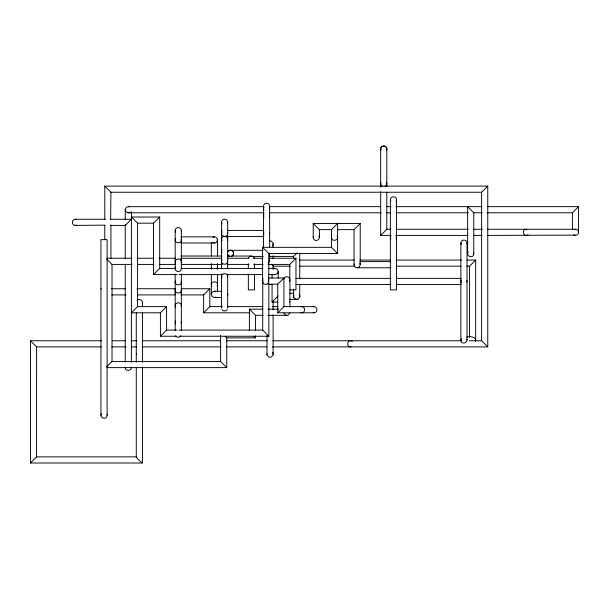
<?xml version="1.0" encoding="UTF-8"?>
<svg xmlns="http://www.w3.org/2000/svg" width="609" height="609" viewBox="0 0 609 609"><rect width="100%" height="100%" fill="white"/><g stroke="black" fill="none" stroke-linecap="round" stroke-linejoin="round"><path stroke-width="0.91" d="M475.462 341.451C476.954 336.472 469.729 336.244 466.707 337.013M131.384 367.197C131.879 371.125 125.439 371.688 125.241 367.737M380.678 187.016L380.678 149.334C380.183 145.399 386.624 144.835 386.814 148.794L386.814 186.598M386.814 148.794L386.54 150.362A3.083 3.083 0 0 0 383.883 145.985A3.083 3.083 0 0 0 380.853 150.118L380.678 149.334M100.949 415.353L100.949 239.642L107.115 239.642L107.115 415.353C107.123 420.446 98.818 418.223 101.368 413.808M142.339 303.343C143.252 300.45 139.225 298.128 137.185 300.366M175.179 230.545C175.027 226.586 181.49 226.586 181.345 230.545L181.345 268.561C181.49 272.52 175.027 272.52 175.179 268.561L175.179 230.545L175.59 232.082M175.179 268.561L175.59 267.016M181.238 231.344L181.345 230.545M181.238 259.906L181.238 258.315M181.238 262.685C182.555 257.105 172.872 258.376 175.59 263.431M181.238 293.538L181.238 291.939M181.238 306.456C182.555 300.876 172.872 302.148 175.59 307.202M181.238 323.303L181.238 321.712M181.117 236.848L214.414 236.848C218.372 236.695 218.372 243.158 214.414 243.006L181.117 243.006M221.828 297.466C218.745 296.979 211.848 299.392 211.331 294.383C211.848 289.374 218.745 291.787 221.828 291.3M221.524 268.478L221.63 221.402M221.63 238.568L221.935 240.905M227.583 222.993L227.583 221.402M221.63 275.854L221.935 278.191M227.69 222.194L227.69 233.491C227.69 238.583 219.385 236.361 221.935 231.953M227.583 240.167L227.583 238.568M227.583 262.007L227.583 260.416M227.583 277.453L227.583 275.854M263.59 205.446L263.484 247.452M269.543 207.045L269.543 205.446M269.543 209.26L269.543 207.669M269.543 216.865L269.543 215.266M262.578 281.449L262.578 247.323L268.744 253.489L268.744 281.449C268.843 285.948 261.413 284.966 262.685 280.65M269.543 234.29L269.543 232.691M269.543 261.368L269.65 253.078M268.516 268.424C271.447 268.706 277.826 266.795 278.222 271.507C277.826 276.227 271.431 274.301 268.493 274.59M277.75 309.707L277.856 308.908M283.885 278.922C284.951 274.545 291.871 277.415 289.526 281.259M313.209 237.457L313.209 223.48L319.375 229.646C318.789 232.813 321.438 239.954 316.292 240.532C314.335 240.57 312.775 238.53 313.315 236.657M331.547 236.657C330.23 242.237 339.913 240.958 337.196 235.911M390.909 267.777L357.133 267.777C355.184 267.815 353.616 265.775 354.156 263.903M313.209 223.48L360.216 223.48L360.216 264.702L359.31 266.879L357.133 267.777M390.369 199.744C390.224 195.786 396.687 195.786 396.535 199.744L396.535 289.876L390.369 289.876L390.369 199.744L390.788 201.282M396.535 199.744L396.124 201.282M460.861 243.021C460.716 239.063 467.179 239.063 467.027 243.021L467.027 339.883C467.263 343.72 460.823 344.344 460.861 340.286L460.861 243.021L461.279 244.567M466.92 243.821L467.027 243.021M466.92 282.241L466.92 280.65M460.861 340.286L461.279 338.718M36.555 457.039L36.593 346.894L30.45 340.758L101.749 340.758M125.241 219.872L125.241 209.45L126.329 207.357L127.776 206.679L263.613 206.649M380.853 182.434C379.049 187.876 388.808 187.45 386.54 182.182M473.772 212.335L473.772 254.029C473.33 259.107 465.246 256.161 468.176 251.989M487.535 206.649L578.55 206.649L578.55 232.608L578.002 234.107L576.784 235.135L487.71 235.409M175.59 238.385C172.872 243.433 182.555 244.711 181.238 239.131M175.59 257.569L175.179 259.114L175.59 260.652M175.59 280.483C172.872 285.53 182.555 286.809 181.238 281.221M175.59 288.643C172.872 293.69 182.555 294.969 181.238 289.389M175.59 291.201L175.179 292.739L175.59 294.284M175.59 320.966L175.179 322.511L175.59 324.049M221.63 231.055L221.935 230.309M211.742 267.663L211.331 269.201L211.331 263.537M221.935 249.629L221.524 251.167L221.935 252.712M221.935 259.67L221.63 262.007M217.078 286.169C219.91 280.406 208.917 280.406 211.742 286.169M221.935 306.418L221.524 307.964L221.524 273.928M263.895 206.923L263.895 207.783M263.895 214.528L263.484 216.066L263.895 217.611M248.449 258.315C249.104 255.354 253.755 255.354 254.402 258.315M263.895 231.953L263.484 233.491L263.895 235.028M289.838 313.041L288.4 314.914L286.862 315.325L267.884 315.325M390.788 235.911L390.369 237.457L390.788 238.994M396.124 238.994L396.535 237.457L396.124 235.911M461.279 279.904L460.861 281.449L461.279 282.987M299.126 294.436L299.529 295.129A6.037 4.263 0 0 1 299.537 297.489L297.87 299.156A2.269 1.606 0 0 1 295.51 299.164L293.842 297.497A2.269 1.606 -90 0 1 293.835 295.137A6.037 4.263 0 0 0 293.842 297.497M272.512 245.869L272.908 245.176A6.037 4.263 0 0 0 272.916 242.816L271.249 241.141A2.269 1.606 0 0 0 269.665 240.936M221.935 220.656C223.016 218.646 226.198 218.646 227.279 220.656M221.935 237.83C223.016 235.82 226.198 235.82 227.279 237.83M263.895 204.708C264.976 202.698 268.158 202.698 269.239 204.708M227.279 262.753C226.198 264.755 223.016 264.755 221.935 262.753M221.935 275.116C223.016 273.106 226.198 273.106 227.279 275.116M180.926 335.749C179.853 337.759 176.671 337.759 175.59 335.749M227.279 309.501C226.198 311.511 223.016 311.511 221.935 309.501M269.239 262.106L268.105 263.233M228.078 251.479L229.342 250.505A6.037 4.263 -90 0 1 231.702 250.505L233.376 252.172A2.269 1.606 -90 0 1 233.376 254.532L232.41 255.795M105.349 219.278L75.6 219.278C71.664 218.783 71.101 225.223 75.059 225.421L105.06 225.14M110.648 219.56L110.929 192.246L104.786 186.11L104.786 219.56M177.28 274.59L153.529 274.59L153.529 223.176L159.695 217.017L131.415 217.017L131.415 312.79L160.418 312.79L166.584 306.624L166.584 330.078L160.418 336.244L176.488 336.244M153.529 274.59L159.695 268.424L159.695 217.017M131.415 312.79L137.581 306.624L137.581 223.176L131.415 217.017M106.765 366.717L112.026 361.457L220.587 361.457L226.746 367.615L226.746 337.85L225.208 336.305M203.634 294.908L209.8 288.742L209.8 306.624L203.634 312.79L203.634 294.908L180.926 294.908M293.629 258.292L293.629 256.412L297.093 252.948M267.945 264.413L289.808 264.413L295.974 258.246L269.353 258.246M277.75 312.79L283.916 306.624L313.97 306.624C317.928 306.472 317.928 312.942 313.97 312.79L277.75 312.79L277.75 284.152L283.916 277.993L268.234 277.993M277.712 302.034L272.063 302.034L278.123 295.974M354.05 264.702L354.05 229.646L360.216 223.48M391.092 235.409L380.678 235.409L386.814 229.273L386.814 192.292M110.929 192.246L481.612 192.246L487.756 186.11L385.124 186.11M468.176 212.244L467.628 212.785L396.284 212.785M469.562 337.432L469.562 266.179L475.675 260.066L475.675 340.69M487.048 212.785L572.407 212.785L578.55 206.649M30.998 462.733L30.45 463.007L30.45 340.758M130.296 212.077C128.339 213.85 124.906 212.061 125.241 209.45M528.041 234.861C523.245 238.012 521.137 228.474 526.808 229.304M212.868 237.259L214.414 236.848M273.601 268.835L275.146 268.424M215.951 297.055L214.414 297.466M142.445 367.098L142.445 462.969C140.557 461.911 136.515 458.082 136.69 457.039M76.627 225.14L75.059 225.421M300.876 306.73C305.802 305.406 305.802 314.008 300.876 312.683M313.171 306.73L313.97 306.624M574.942 229.304C576.86 228.931 578.756 230.666 578.55 232.608M351.096 346.864C345.417 347.693 347.533 338.155 352.322 341.299M104.786 186.11L382.269 186.11M269.315 206.649L380.579 206.649M386.281 206.649L391.039 206.649M395.789 206.649L481.848 206.649M128.042 212.785L264.07 212.785M269.772 212.785L381.067 212.785M386.776 212.785L390.582 212.785M482.305 212.785L473.772 212.785L467.628 206.649L467.628 253.489M110.929 219.278L131.384 219.278L125.241 225.421L110.602 225.421M137.581 223.176L153.529 223.176M386.814 229.273L390.605 229.273M396.284 229.273L468.245 229.273M473.924 229.273L482.45 229.273M487.185 229.273L575.749 229.273M319.375 229.646L331.555 229.646M337.18 229.646L354.05 229.646M227.401 230.408L263.773 230.408M395.835 235.409L467.819 235.409M473.498 235.409L482.024 235.409M225.536 236.574L263.773 236.574M262.578 247.323L331.448 247.323L337.607 253.489L337.607 223.48L331.448 229.646L331.448 247.323M230.118 250.299L263.05 250.299M268.744 253.489L337.607 253.489M181.109 256.031L221.973 256.031M227.675 256.031L229.57 256.031M231.473 256.031L251.426 256.031M252.781 256.412L263.233 256.412M269.878 256.412L293.629 256.412M106.811 258.246L131.529 258.246M137.231 258.246L153.392 258.246M159.094 258.246L175.255 258.246M180.957 258.246L221.828 258.246M227.53 258.246L248.442 258.246M253.199 258.246L262.7 258.246M299.255 260.066L354.271 260.066M359.965 260.066L390.316 260.066M396.002 260.066L461.447 260.066M467.141 260.066L475.675 260.066M359.98 261.619L390.369 261.619L390.788 262.03M106.765 259.152L112.026 264.413L131.993 264.413M137.695 264.413L153.856 264.413M159.566 264.413L175.727 264.413M181.429 264.413L222.308 264.413M227.058 264.413L248.929 264.413M253.679 264.413L263.187 264.413M290.204 266.179L273.121 266.179L271.241 264.298M299.697 266.179L354.735 266.179M396.489 266.179L461.021 266.179M466.715 266.179L469.562 266.179M159.695 268.424L175.78 268.424M181.459 268.424L262.844 268.424M179.183 274.59L222.886 274.59M226.685 274.59L262.791 274.59M296.035 278.366L390.917 278.366M396.611 278.366L461.104 278.366M267.96 283.254L268.858 284.152L277.75 284.152M268.508 284.525L272.307 284.525M296.035 284.525L390.917 284.525M396.611 284.525L461.104 284.525M111.363 288.742L125.561 288.742M136.918 288.742L175.727 288.742M181.406 288.742L209.8 288.742M289.808 289.876L295.974 289.876L295.974 258.246M289.709 293.256L293.5 293.256M111.85 294.908L126.04 294.908M137.398 294.908L175.247 294.908M289.572 299.369L297.093 299.369M137.581 306.624L166.584 306.624M209.8 306.624L222.11 306.624M227.796 306.624L262.837 306.624M272.307 306.624L277.993 306.624M249.386 330.748L249.386 309.166L262.502 309.166M268.127 309.166L278.427 309.166M203.634 312.79L249.766 312.79M249.386 309.166L255.552 315.325L263.141 315.325M166.584 330.078L177.052 330.078M178.955 330.078L262.7 330.078L268.858 336.244L268.858 284.152M179.328 336.244L268.858 336.244M226.746 337.85L255.552 337.85L255.552 335.97M112.208 340.758L125.515 340.758M131.224 340.758L136.926 340.758M142.628 340.758L220.587 340.758M226.289 340.758L267.168 340.758M272.87 340.758L461.713 340.758M469.295 340.758L481.612 340.758L487.756 346.894L487.756 186.11M36.593 346.894L101.231 346.894M111.691 346.894L125.949 346.894M131.651 346.894L136.401 346.894M142.11 346.894L221.006 346.894M226.708 346.894L266.635 346.894M272.337 346.894L487.756 346.894M136.279 354.141L136.69 354.141M106.811 367.615L226.746 367.615M136.386 456.864L36.593 456.864L30.45 463.007L142.339 463.007M214.414 243.006L212.868 242.595M274.347 274.484L275.146 274.59M214.414 291.3L215.213 291.406M313.171 312.683L313.97 312.79M286.862 315.325L285.317 314.914L283.885 313.041M575.208 235.409L573.716 234.861M128.583 206.649L129.367 206.824M75.6 219.278L76.384 219.453M228.657 255.803A3.083 3.083 0 0 1 229.342 250.505A3.083 3.083 0 0 1 233.582 253.755A3.083 3.083 0 0 1 228.657 255.803L227.682 254.539L227.69 268.478M396.124 267.366L396.535 267.777M289.526 301.622L289.945 302.034M262.806 278.1L262.7 330.078M254.014 336.305L255.552 337.85M100.949 288.742L101.368 289.153M272.512 352.268L272.916 352.961A6.037 4.263 0 0 1 272.908 355.321L271.241 356.988A2.269 1.606 0 0 1 268.881 356.988L267.214 355.313A6.037 4.263 0 0 1 267.008 353.73M359.805 263.157L360.216 264.702M318.956 235.911L319.375 237.457M263.895 210.006L263.484 208.461M268.325 279.904L268.744 281.449M221.935 223.739L221.524 222.194M217.078 267.663L217.497 269.201L217.497 263.537M473.49 252.461L473.772 254.029M466.92 339.099L467.027 339.883M269.543 259.769L269.65 260.568M227.583 232.691L227.69 233.491M227.583 307.164L227.69 307.964L227.69 273.928M181.238 267.762L181.345 268.561M107.009 414.554L107.115 415.353M572.407 212.785L572.407 229.319M481.612 192.246L481.612 340.758M380.678 191.759L380.678 235.409M299.742 253.138L299.742 278.8M299.742 284.395L299.742 296.712M293.629 289.222L293.629 296.72M289.945 279.721L289.945 306.67M289.808 264.413L289.808 278.557M283.916 277.993L283.916 306.624M278.222 271.507L278.222 278.069M273.121 243.592L273.121 247.391M273.121 255.673L273.121 258.787M273.121 265.433L273.121 269.231M273.121 301.333L273.121 309.89M273.121 314.807L273.121 354.545M272.063 274.278L272.063 277.986M272.063 284.456L272.063 302.034M269.65 206.245L269.65 247.452M267.008 335.544L267.008 354.537M255.552 315.325L255.552 330.344M254.509 263.773L254.509 268.432M254.509 274.027L254.509 289.876L248.35 289.876L248.35 274.027M248.35 263.773L248.35 268.432M227.69 235.531L227.69 251.715M220.587 335.407L220.587 361.457M217.497 239.923L217.497 255.978M217.497 274.644L217.497 291.726M211.331 242.763L211.331 255.978M211.331 274.644L211.331 294.383M181.345 273.943L181.345 330.611M175.179 273.943L175.179 330.611M160.418 312.79L160.418 336.244M142.445 302.544L142.445 306.342M142.445 312.866L142.445 362.347M136.279 312.866L136.279 362.203M136.279 367.889L136.279 456.902M131.384 211.879L131.384 219.453M131.384 312.265L131.384 362.462M125.241 224.614L125.241 258.734M125.241 264.321L125.241 362.05M112.026 264.413L112.026 361.457M110.929 224.987L110.929 258.399M104.786 225.421L104.786 239.535M299.529 295.129A2.269 1.606 -90 0 1 299.537 297.489M297.87 299.156A6.037 4.263 -90 0 1 295.51 299.164M227.69 294.383L227.583 295.182A3.083 3.083 0 0 0 227.583 293.584L227.69 294.383"/></g></svg>
